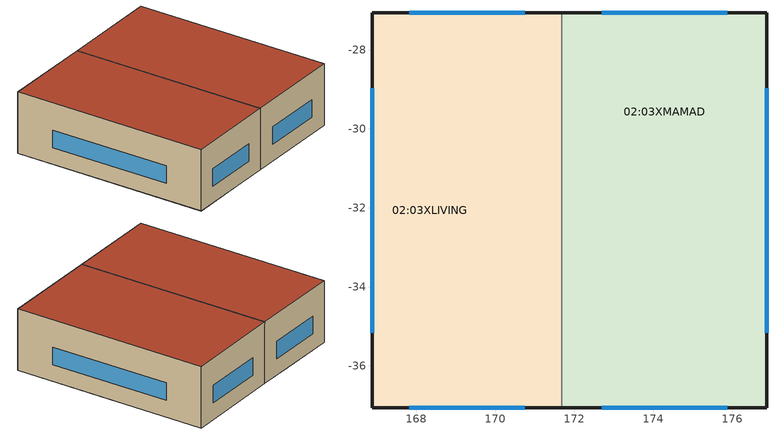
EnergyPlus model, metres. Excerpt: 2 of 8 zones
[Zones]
02:03XLIVING
 floor to 01:02XLIVING (0_IntFloor): 169.82,-37.07 166.88,-37.07 166.88,-27.07 169.82,-27.07 z6.3; 169.82,-37.07 166.88,-37.07 166.88,-27.07 169.82,-27.07 z6.3
 floor to 01:02XMAMAD (0_IntFloor): 171.69,-37.07 169.82,-37.07 169.82,-32.07 171.69,-32.07 z6.3; 171.69,-37.07 169.82,-37.07 169.82,-32.07 171.69,-32.07 z6.3
 floor to 01:CORE (0_SemiExposedFloor 2cm EPS): 171.69,-32.07 169.82,-32.07 169.82,-27.07 171.69,-27.07 z6.3; 171.69,-32.07 169.82,-32.07 169.82,-27.07 171.69,-27.07 z6.3
 wall outside (0_ExtWall Pumice 22cm): 171.69,-27.07 166.88,-27.07 166.88,-37.07 171.69,-37.07 / 171.69,-27.07 166.88,-27.07 166.88,-37.07 171.69,-37.07 z6.3:9.45
 wall to 02:03XMAMAD (0_IntPartition 20cm concrete): 171.69,-37.07 171.69,-27.07 / 171.69,-37.07 171.69,-27.07 z6.3:9.45
 window (6+6+6 - 1001): 170.75,-27.07 167.82,-27.07 / 166.88,-28.97 166.88,-35.17 / 167.82,-37.07 170.75,-37.07 / 170.75,-27.07 167.82,-27.07 / 166.88,-28.97 166.88,-35.17 / 167.82,-37.07 170.75,-37.07 z7.15:8.05
 roof outside (0_FlatRoofTiled 5cm EPS): 166.88,-37.07 171.69,-37.07 171.69,-27.07 166.88,-27.07 z9.45; 166.88,-37.07 171.69,-37.07 171.69,-27.07 166.88,-27.07 z9.45
02:03XMAMAD
 floor to 01:02XMAMAD (0_IntFloor): 176.88,-37.07 171.69,-37.07 171.69,-32.07 176.88,-32.07 z6.3; 176.88,-37.07 171.69,-37.07 171.69,-32.07 176.88,-32.07 z6.3
 floor to 01:CORE (0_SemiExposedFloor 2cm EPS): 176.88,-32.07 171.69,-32.07 171.69,-27.07 176.88,-27.07 z6.3; 176.88,-32.07 171.69,-32.07 171.69,-27.07 176.88,-27.07 z6.3
 wall outside (0_ExtWall Pumice 22cm): 171.69,-37.07 176.88,-37.07 176.88,-27.07 171.69,-27.07 / 171.69,-37.07 176.88,-37.07 176.88,-27.07 171.69,-27.07 z6.3:9.45
 window (6+6+6 - 1001): 176.88,-35.17 176.88,-28.97 / 175.87,-27.07 172.7,-27.07 / 172.7,-37.07 175.87,-37.07 / 176.88,-35.17 176.88,-28.97 / 175.87,-27.07 172.7,-27.07 / 172.7,-37.07 175.87,-37.07 z7.15:8.05
 roof outside (0_FlatRoofTiled 5cm EPS): 171.69,-37.07 176.88,-37.07 176.88,-27.07 171.69,-27.07 z9.45; 171.69,-37.07 176.88,-37.07 176.88,-27.07 171.69,-27.07 z9.45
[Building] North Axis=0; Terrain=City; Loads Convergence Tolerance Value=0.04; Temperature Convergence Tolerance Value=0.4; Solar Distribution=FullExterior; Maximum Number of Warmup Days=25; Minimum Number of Warmup Days=6
test 25.4.25; test 25.4.25
[Site:Location] Latitude=32; Longitude=34.9; Time Zone=2; Elevation=49
1 (01-01:31-12)  (01-01:31-12); 1 (01-01:31-12)  (01-01:31-12)
[Site:GroundTemperature:BuildingSurface]
18, 18, 18, 18, 18, 18, 18, 18, 18, 18, 18, 18
[Site:GroundTemperature:FCfactorMethod] January Ground Temperature=14.56; February Ground Temperature=15.21; March Ground Temperature=16.32; April Ground Temperature=21.47; May Ground Temperature=26.48; June Ground Temperature=30.09; July Ground Temperature=32.2; August Ground Temperature=33.24; September Ground Temperature=31.42; October Ground Temperature=27.68; November Ground Temperature=21.81; December Ground Temperature=17.94
; 
[Site:GroundTemperature:Shallow]
18, 18, 18, 18, 18, 18, 18, 18, 18, 18, 18, 18
[Site:GroundTemperature:Deep]
18, 18, 18, 18, 18, 18, 18, 18, 18, 18, 18, 18
[Site:GroundReflectance]
0.2, 0.2, 0.2, 0.2, 0.2, 0.2, 0.2, 0.2, 0.2, 0.2, 0.2, 0.2
[Site:GroundReflectance:SnowModifier]
2, 2
[Material] Thermal Absorptance=0.9; Solar Absorptance=0.4; Visible Absorptance=0.4
Name | Roughness | Thickness | Conductivity | Density | Specific Heat
_1045_RegularConcrete_1.1.1_.2; _1045_RegularConcrete_1.1.1_.2 | MediumRough | 0.2 | 2 | 2400 | 1000
_1045 Sand and gravel_10.1_.08; _1045 Sand and gravel_10.1_.08 | Rough | 0.08 | 2 | 1950 | 1045
_1045_Cemented Plaster_2.2_.02; _1045_Cemented Plaster_2.2_.02 | Rough | 0.02 | 1 | 1800 | 1000
_1045 Ceramic porcelain_12.1_.01; _1045 Ceramic porcelain_12.1_.01 | Smooth | 0.01 | 1.3 | 2300 | 840
_1045_IntTiah_Cement Lime Plaster_2.1_.02; _1045_IntTiah_Cement Lime Plaster_2.1_.02 | Smooth | 0.02 | 0.8 | 1600 | 1000
_1045 Ceramic porcelain_12.1_.02; _1045 Ceramic porcelain_12.1_.02 | Smooth | 0.02 | 1.3 | 2300 | 840
_1045 Expanded Polystyrene EPS 30_14.1_.02; _1045 Expanded Polystyrene EPS 30_14.1_.02 | Rough | 0.02 | 0.034 | 30 | 1450
_1045_IntTiah_Cement Lime Plaster_2.1_.015; _1045_IntTiah_Cement Lime Plaster_2.1_.015 | Smooth | 0.015 | 0.8 | 1600 | 1000
_Block Pumice 22sm_.22; _Block Pumice 22sm_.22 | MediumRough | 0.22 | 0.244 | 795 | 970
_Bitumen_.005; _Bitumen_.005 | Rough | 0.005 | 0.17 | 1200 | 1660
_1045 Light Concrete Coarse Aggregate NonQuartsSand 1200_1.2.1_.05; _1045 Light Concrete Coarse Aggregate NonQuartsSand 1200_1.2.1_.05 | MediumRough | 0.05 | 0.62 | 1200 | 1000
_1045 Expanded Polystyrene EPS 30_14.1_.05; _1045 Expanded Polystyrene EPS 30_14.1_.05 | Rough | 0.05 | 0.034 | 30 | 1450
[WindowMaterial:Glazing] Optical Data Type=SpectralAverage; Thickness=0.006; Solar Transmittance at Normal Incidence=0.775; Front Side Solar Reflectance at Normal Incidence=0.071; Back Side Solar Reflectance at Normal Incidence=0.071; Visible Transmittance at Normal Incidence=0.881; Front Side Visible Reflectance at Normal Incidence=0.08; Back Side Visible Reflectance at Normal Incidence=0.08; Infrared Transmittance at Normal Incidence=0; Front Side Infrared Hemispherical Emissivity=0.84; Back Side Infrared Hemispherical Emissivity=0.84; Conductivity=0.9; Dirt Correction Factor for Solar and Visible Transmittance=1
3; 3
[WindowMaterial:Gas] Gas Type=Air; Thickness=0.006
1001; 1001
[WindowMaterial:Shade] Solar Transmittance=0; Solar Reflectance=0.2; Visible Transmittance=0; Visible Reflectance=0.2; Infrared Hemispherical Emissivity=0.9; Infrared Transmittance=0; Thickness=0.01; Conductivity=0.1; Shade to Glass Distance=0.05; Top Opening Multiplier=0; Bottom Opening Multiplier=0; LeftSide Opening Multiplier=0; RightSide Opening Multiplier=0; Airflow Permeability=0
30001; 30001
[Construction]
0_IntPartition 20cm concrete; 0_IntPartition 20cm concrete: _1045_IntTiah_Cement Lime Plaster_2.1_.015, _1045_RegularConcrete_1.1.1_.2, _1045_IntTiah_Cement Lime Plaster_2.1_.015
0_ExtWall Pumice 22cm; 0_ExtWall Pumice 22cm: _1045_Cemented Plaster_2.2_.02, _Block Pumice 22sm_.22, _1045_IntTiah_Cement Lime Plaster_2.1_.015
0_IntFloor; 0_IntFloor: _1045 Ceramic porcelain_12.1_.02, _1045_Cemented Plaster_2.2_.02, _1045 Sand and gravel_10.1_.08, _1045_RegularConcrete_1.1.1_.2, _1045_IntTiah_Cement Lime Plaster_2.1_.02
0_SemiExposedFloor 2cm EPS; 0_SemiExposedFloor 2cm EPS: _1045_Cemented Plaster_2.2_.02, _1045_RegularConcrete_1.1.1_.2, _1045 Expanded Polystyrene EPS 30_14.1_.02, _1045 Sand and gravel_10.1_.08, _1045_Cemented Plaster_2.2_.02, _1045 Ceramic porcelain_12.1_.01
0_FlatRoofTiled 5cm EPS; 0_FlatRoofTiled 5cm EPS: _1045 Ceramic porcelain_12.1_.01, _1045_Cemented Plaster_2.2_.02, _1045 Sand and gravel_10.1_.08, _Bitumen_.005, _1045 Light Concrete Coarse Aggregate NonQuartsSand 1200_1.2.1_.05, _1045 Expanded Polystyrene EPS 30_14.1_.05, _1045_RegularConcrete_1.1.1_.2, _1045_IntTiah_Cement Lime Plaster_2.1_.015
6+6+6 - 1001; 6+6+6 - 1001: 3, 1001, 3
6+6+6 - 2001; 6+6+6 - 2001: 30001, 3, 1001, 3
[Zone] Type=1; Multiplier=1; Zone Inside Convection Algorithm=TARP; Part of Total Floor Area=Yes
Name | Volume | Floor Area
02:03XLIVING; 02:03XLIVING | 151.353 | 48.0486
02:03XMAMAD; 02:03XMAMAD | 163.647 | 51.9514
[WindowShadingControl] Shading Type=ExteriorShade; Construction with Shading=6+6+6 - 2001; Shading Control Type=OnIfScheduleAllows; Schedule=0_(2023) Baseline Residential Shading Schedule - Zones A/B; Shading Control Is Scheduled=Yes; Glare Control Is Active=No; Type of Slat Angle Control for Blinds=FixedSlatAngle; Setpoint 2=0; Multiple Surface Control Type=Group
Name | Zone | Fenestration Surface 1 | Fenestration Surface 2 | Fenestration Surface 3
41001; 41001 | 02:03XLIVING | 02:03XLIVING_Wall_3_0_0_0_0_0_Win | 02:03XLIVING_Wall_4_0_0_0_0_0_Win | 02:03XLIVING_Wall_5_0_0_0_0_0_Win
51001; 51001 | 02:03XMAMAD | 02:03XMAMAD_Wall_2_0_0_0_0_0_Win | 02:03XMAMAD_Wall_3_0_0_0_0_0_Win | 02:03XMAMAD_Wall_5_0_0_0_0_0_Win
[PEOPLE] Number of People Schedule=0_Baseline Residential Occupancy Schedule; Number of People Calculation Method=People/Area; People per Zone Floor Area=0.04; Fraction Radiant=0.3; Sensible Heat Fraction=AutoCalculate; Carbon Dioxide Generation Rate=3.82e-08; Enable ASHRAE 55 Comfort Warnings=No; Mean Radiant Temperature Calculation Type=ZoneAveraged; Work Efficiency Schedule=Work efficiency; Clothing Insulation Calculation Method=ClothingInsulationSchedule; Air Velocity Schedule=Default Air Velocity for Comfort Calculations
Name | Zone or ZoneList | Activity Level Schedule | Clothing Insulation Schedule
People 02:03XLIVING; People 02:03XLIVING | 02:03XLIVING | Activity Schedule 15127 | Clothing Schedule 15127
People 02:03XMAMAD; People 02:03XMAMAD | 02:03XMAMAD | Activity Schedule 15134 | Clothing Schedule 15134
[Lights] Schedule=0_Baseline Residential Lighting Schedule; Design Level Calculation Method=Watts/Area; Watts per Zone Floor Area=2; Return Air Fraction=0; Fraction Radiant=0.28; Fraction Visible=0.22; Fraction Replaceable=1
Name | Zone or ZoneList | EndUse Subcategory
02:03XLIVING General lighting; 02:03XLIVING General lighting | 02:03XLIVING | ELECTRIC EQUIPMENT#02:03XLIVING#GeneralLights
02:03XMAMAD General lighting; 02:03XMAMAD General lighting | 02:03XMAMAD | ELECTRIC EQUIPMENT#02:03XMAMAD#GeneralLights
[OtherEquipment] Fuel Type=Electricity; Design Level Calculation Method=Watts/Area; Fraction Latent=0; Fraction Radiant=0.2; Fraction Lost=0; Carbon Dioxide Generation Rate=0; EndUse Subcategory=General
Name | Zone or ZoneList | Schedule | Power per Zone Floor Area
02:03XLIVING Miscellaneous gain; 02:03XLIVING Miscellaneous gain | 02:03XLIVING | 0_(2017) Baseline Residential Non Fixed Equipment Schedule | 6
02:03XLIVING Equipment gain; 02:03XLIVING Equipment gain | 02:03XLIVING | 0_(2017) Baseline Residential Equipment Schedule | 1
02:03XMAMAD Miscellaneous gain; 02:03XMAMAD Miscellaneous gain | 02:03XMAMAD | 0_(2017) Baseline Residential Non Fixed Equipment Schedule | 6
02:03XMAMAD Equipment gain; 02:03XMAMAD Equipment gain | 02:03XMAMAD | 0_(2017) Baseline Residential Equipment Schedule | 1
[ZoneInfiltration:DesignFlowRate] Schedule=On 24/7; Design Flow Rate Calculation Method=Flow/zone; Constant Term Coefficient=1; Temperature Term Coefficient=0; Velocity Term Coefficient=0; Velocity Squared Term Coefficient=0
Name | Zone or ZoneList | Design Flow Rate
02:03XLIVING Infiltration; 02:03XLIVING Infiltration | 02:03XLIVING | 0.042043
02:03XMAMAD Infiltration; 02:03XMAMAD Infiltration | 02:03XMAMAD | 0.045458
[ZoneVentilation:DesignFlowRate] Schedule=0_(2023) Residential Natural ventilation Schedule - Zones  A/B; Design Flow Rate Calculation Method=Flow/zone; Ventilation Type=NATURAL; Fan Pressure Rise=0; Fan Total Efficiency=1; Constant Term Coefficient=1; Temperature Term Coefficient=0; Velocity Term Coefficient=0; Velocity Squared Term Coefficient=0; Minimum Indoor Temperature=-100; Maximum Indoor Temperature=100; Delta Temperature=2; Minimum Outdoor Temperature=-100; Maximum Outdoor Temperature=100; Maximum Wind Speed=40
Name | Zone or ZoneList | Design Flow Rate
02:03XLIVING Nat Vent; 02:03XLIVING Nat Vent | 02:03XLIVING | 0.084085
02:03XMAMAD Nat Vent; 02:03XMAMAD Nat Vent | 02:03XMAMAD | 0.090915
[Exterior:Lights] Schedule=On 24/7; Design Level=100; Control Option=AstronomicalClock; EndUse Subcategory=EXTERIOR LIGHTING#1
EXTERIOR LIGHTING; EXTERIOR LIGHTING
[ZoneControl:Thermostat] Control Type Schedule=Zone Control Type Sched
Name | Zone or ZoneList | Control 1
02:03XLIVING Thermostat; 02:03XLIVING Thermostat | 02:03XLIVING | Dual Setpoint - Zone 02:03XLIVING
02:03XMAMAD Thermostat; 02:03XMAMAD Thermostat | 02:03XMAMAD | Dual Setpoint - Zone 02:03XMAMAD
[ThermostatSetpoint:DualSetpoint]
Name | Heating Setpoint Temperature Schedule | Cooling Setpoint Temperature Schedule
Dual Setpoint - Zone 02:03XLIVING; Dual Setpoint - Zone 02:03XLIVING | 02:03XLIVING Heating Setpoint Schedule | 02:03XLIVING Cooling SP Sch
Dual Setpoint - Zone 02:03XMAMAD; Dual Setpoint - Zone 02:03XMAMAD | 02:03XMAMAD Heating Setpoint Schedule | 02:03XMAMAD Cooling SP Sch
[ZoneHVAC:IdealLoadsAirSystem] Maximum Heating Supply Air Temperature=50; Minimum Cooling Supply Air Temperature=13; Maximum Heating Supply Air Humidity Ratio=0.016; Minimum Cooling Supply Air Humidity Ratio=0.008; Heating Limit=NoLimit; Cooling Limit=NoLimit; Dehumidification Control Type=None; Humidification Control Type=None; Outdoor Air Economizer Type=NoEconomizer; Heat Recovery Type=None
Name | Heating Availability Schedule | Cooling Availability Schedule
00:01XLIVING Ideal Loads Air; 00:01XLIVING Ideal Loads Air | 00:01XLIVING Heating Availability Sch | 00:01XLIVING Cooling Availability Sch
00:01XMAMAD Ideal Loads Air; 00:01XMAMAD Ideal Loads Air | 00:01XMAMAD Heating Availability Sch | 00:01XMAMAD Cooling Availability Sch
02:03XLIVING Ideal Loads Air; 02:03XLIVING Ideal Loads Air | 02:03XLIVING Heating Availability Sch | 02:03XLIVING Cooling Availability Sch
02:03XMAMAD Ideal Loads Air; 02:03XMAMAD Ideal Loads Air | 02:03XMAMAD Heating Availability Sch | 02:03XMAMAD Cooling Availability Sch
01:02XLIVING Ideal Loads Air; 01:02XLIVING Ideal Loads Air | 01:02XLIVING Heating Availability Sch | 01:02XLIVING Cooling Availability Sch
01:02XMAMAD Ideal Loads Air; 01:02XMAMAD Ideal Loads Air | 01:02XMAMAD Heating Availability Sch | 01:02XMAMAD Cooling Availability Sch
[Zone equipment]
02:03XLIVING; 02:03XLIVING: 02:03XLIVING Ideal Loads Air
02:03XMAMAD; 02:03XMAMAD: 02:03XMAMAD Ideal Loads Air
[Schedule:Day:Hourly]
Summer Control Type Day Sch; Winter Control Type Day Sch; Summer Control Type Day Sch; Winter Control Type Day Sch: 4, 4, 4, 4, 4, 4, 4, 4, 4, 4, 4, 4, 4, 4, 4, 4, 4, 4, 4, 4, 4, 4, 4, 4
[Schedule:Week:Daily]
Summer Control Type Week Sch; Summer Control Type Week Sch: Summer Control Type Day Sch, Summer Control Type Day Sch, Summer Control Type Day Sch, Summer Control Type Day Sch, Summer Control Type Day Sch, Summer Control Type Day Sch, Summer Control Type Day Sch, Summer Control Type Day Sch, Summer Control Type Day Sch, Summer Control Type Day Sch, Summer Control Type Day Sch, Summer Control Type Day Sch
Winter Control Type Week Sch; Winter Control Type Week Sch: Winter Control Type Day Sch, Winter Control Type Day Sch, Winter Control Type Day Sch, Winter Control Type Day Sch, Winter Control Type Day Sch, Winter Control Type Day Sch, Winter Control Type Day Sch, Winter Control Type Day Sch, Winter Control Type Day Sch, Winter Control Type Day Sch, Winter Control Type Day Sch, Winter Control Type Day Sch
[Schedule:Year]
Zone Control Type Sched; Zone Control Type Sched: Winter Control Type Week Sch, 1, 1, 3, 31, Summer Control Type Week Sch, 4, 1, 9, 30, Winter Control Type Week Sch, 10, 1, 12, 31
[Schedule:Compact]
On; On 24/7; On; On 24/7: Through: 12/31, For: AllDays, Until: 24:00, 1
Work efficiency; Work efficiency: Through: 12/31, For: AllDays, Until: 24:00, 0
Default Air Velocity for Comfort Calculations; Default Air Velocity for Comfort Calculations: Through: 12/31, For: AllDays, Until: 24:00, 0.137
0_Baseline Residential Lighting Schedule; 0_Baseline Residential Lighting Schedule: Through: 31 Dec, For: AllDays, Until: 17:00, 0, Until: 24:00, 1
0_Baseline Residential Occupancy Schedule; 0_Baseline Residential Occupancy Schedule: Through: 31 Dec, For: Alldays, Until: 08:00, 0.64, Until: 16:00, 0, Until: 24:00, 1
0_(2017) Baseline Residential Equipment Schedule; 0_(2017) Baseline Residential Equipment Schedule: Through: 31 Dec, For: AllDays, Until: 24:00, 1
0_(2017) Baseline Residential Non Fixed Equipment Schedule; 0_(2017) Baseline Residential Non Fixed Equipment Schedule: Through: 31 Dec, For: AllDays, Until: 16:00, 0, Until: 24:00, 1
0_(2023) Baseline Residential Shading Schedule - Zones A/B; 0_(2023) Baseline Residential Shading Schedule - Zones A/B: Through: 31 Mar, For: Alldays, Until: 06:00, 1, Until: 18:00, 0, Until: 24:00, 1, Through: 30 Nov, For: Alldays, Until: 06:00, 0, Until: 18:00, 1, Until: 24:00, 0, Through: 31 Dec, For: Alldays, Until: 06:00, 1, Until: 18:00, 0, Until: 24:00, 1
0_(2023) Residential Natural ventilation Schedule - Zones  A/B; 0_(2023) Residential Natural ventilation Schedule - Zones  A/B: Through: 31 March, For: AllDays, Until: 24:00, 0, Through: 30 November, For: AllDays, Until: 07:00, 1, Until: 20:00, 0, Until: 24:00, 1, Through: 31 December, For: AllDays, Until: 24:00, 0
Activity Schedule 15127; Activity Schedule 15134; Activity Schedule 15127; Activity Schedule 15134: Through: 12/31, For: AllDays, Until: 24:00, 125
Clothing Schedule 15127; Clothing Schedule 15134; Clothing Schedule 15127; Clothing Schedule 15134: Through: 4/1, For: AllDays, Until: 24:00, 1, Through: 9/30, For: AllDays, Until: 24:00, .5, Through: 12/31, For: AllDays, Until: 24:00, 1
00:01XLIVING Heating Availability Sch; 00:01XMAMAD Heating Availability Sch; 02:03XLIVING Heating Availability Sch; 02:03XMAMAD Heating Availability Sch; 01:02XLIVING Heating Availability Sch; 01:02XMAMAD Heating Availability Sch; 00:01XLIVING Heating Availability Sch; 00:01XMAMAD Heating Availability Sch; 02:03XLIVING Heating Availability Sch; 02:03XMAMAD Heating Availability Sch; 01:02XLIVING Heating Availability Sch; 01:02XMAMAD Heating Availability Sch: Through: 31 March, For: AllDays, Until: 24:00, 1, Through: 30 November, For: AllDays, Until: 24:00, 0, Through: 31 December, For: AllDays, Until: 24:00, 1
00:01XLIVING Cooling Availability Sch; 00:01XMAMAD Cooling Availability Sch; 02:03XLIVING Cooling Availability Sch; 02:03XMAMAD Cooling Availability Sch; 01:02XLIVING Cooling Availability Sch; 01:02XMAMAD Cooling Availability Sch; 00:01XLIVING Cooling Availability Sch; 00:01XMAMAD Cooling Availability Sch; 02:03XLIVING Cooling Availability Sch; 02:03XMAMAD Cooling Availability Sch; 01:02XLIVING Cooling Availability Sch; 01:02XMAMAD Cooling Availability Sch: Through: 31 March, For: AllDays, Until: 24:00, 0, Through: 30 November, For: AllDays, Until: 24:00, 1, Through: 31 December, For: AllDays, Until: 24:00, 0
02:03XLIVING Heating Setpoint Schedule; 02:03XMAMAD Heating Setpoint Schedule; 02:03XLIVING Heating Setpoint Schedule; 02:03XMAMAD Heating Setpoint Schedule: Through: 31 March, For: AllDays, Until: 24:00, 20, Through: 30 November, For: AllDays, Until: 24:00, -50, Through: 31 December, For: AllDays, Until: 24:00, 20
02:03XLIVING Cooling SP Sch; 02:03XMAMAD Cooling SP Sch; 02:03XLIVING Cooling SP Sch; 02:03XMAMAD Cooling SP Sch: Through: 31 March, For: AllDays, Until: 24:00, 100, Through: 30 November, For: AllDays, Until: 24:00, 24, Through: 31 December, For: AllDays, Until: 24:00, 100
